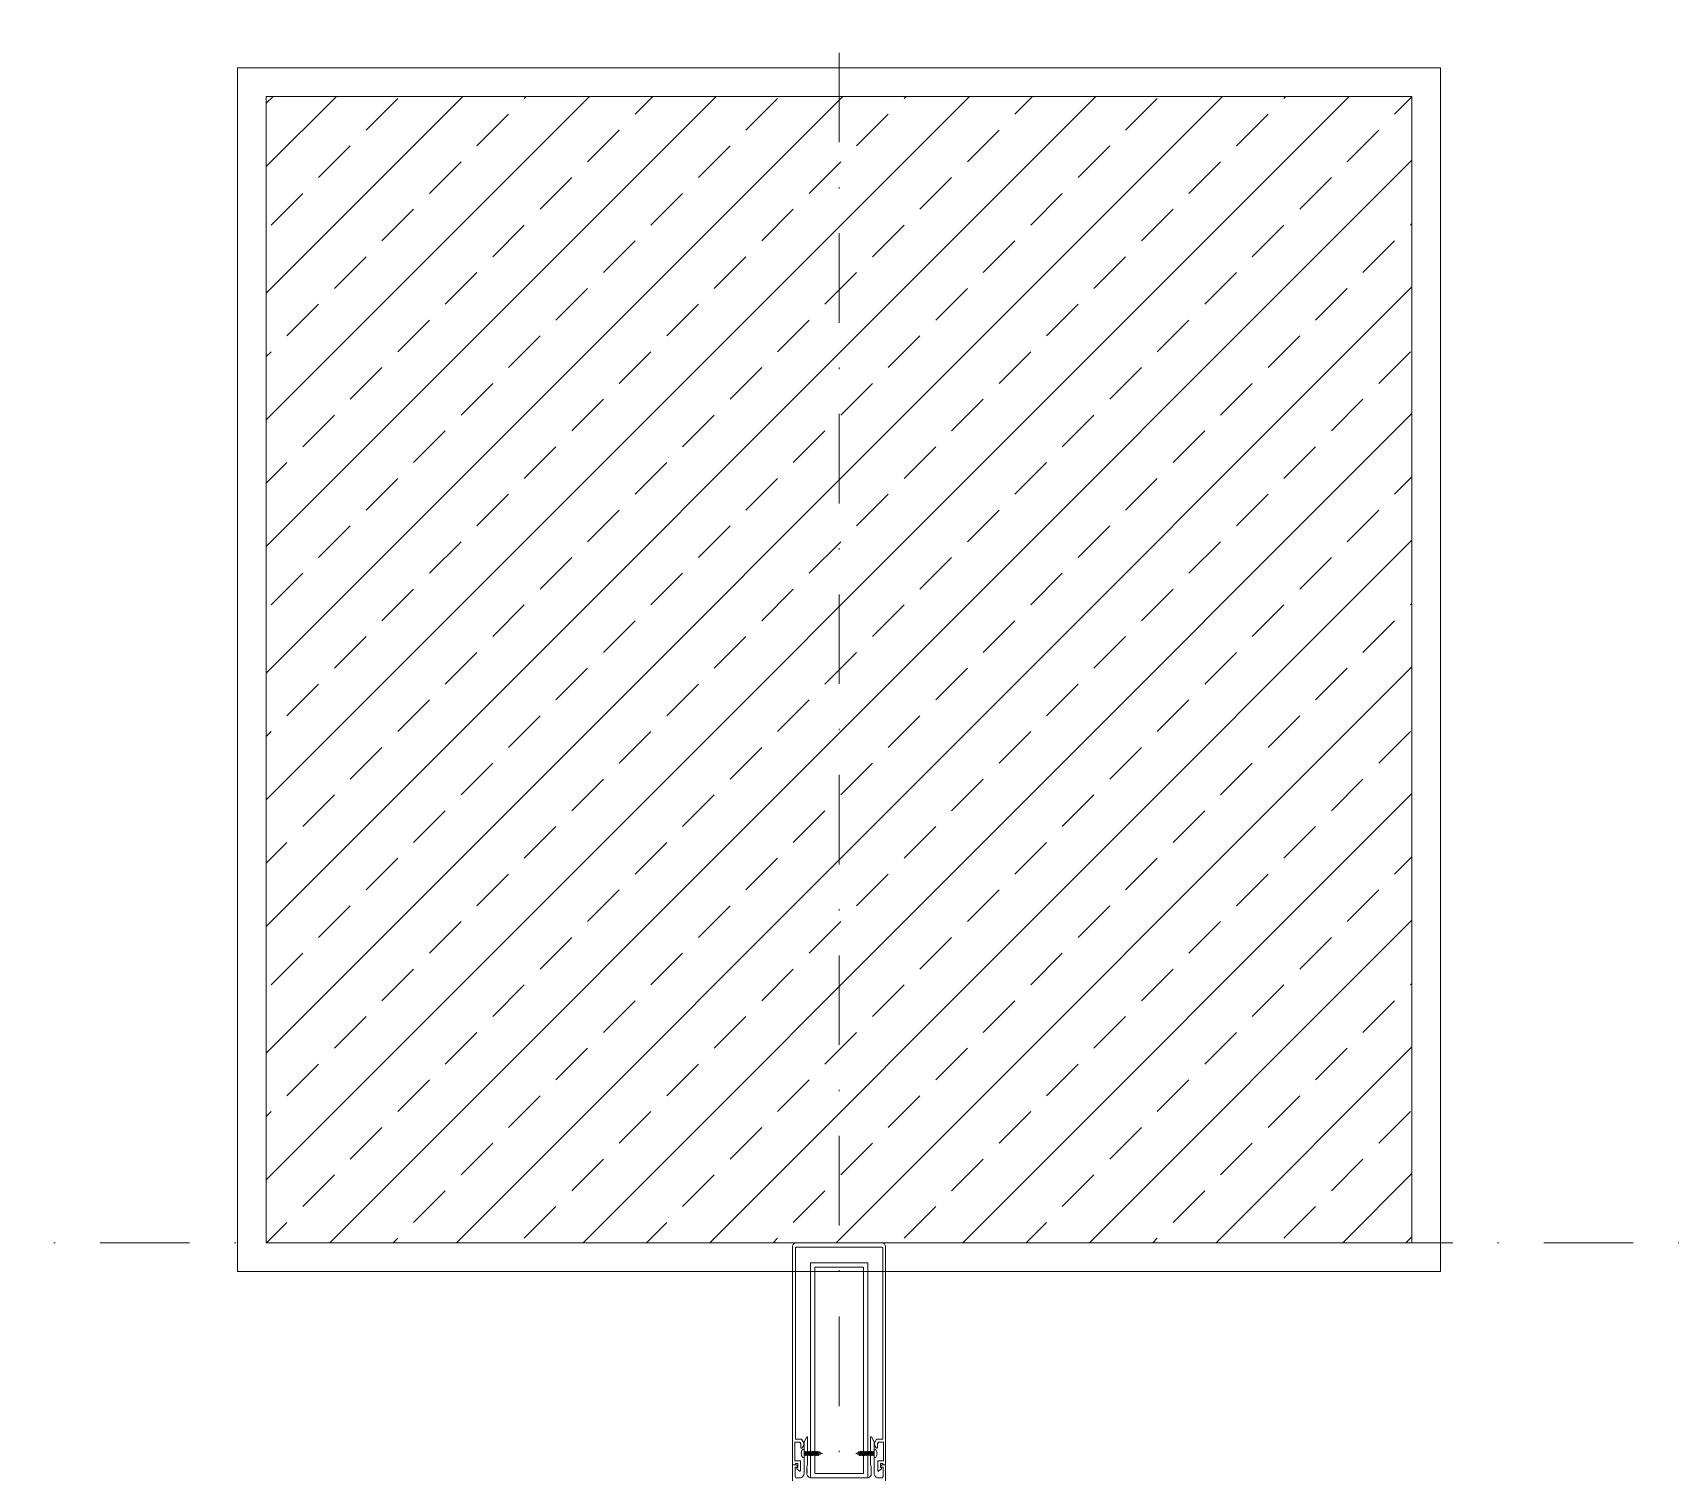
# Model space of a CAD drawing. Extents: x -1701 to 23780, y -363 to 7742.
# Drawn here: x 8511.2 to 8625.5, y 328.5 to 429.4 of the extents above; entities that cross this region are included whole.
import ezdxf

# ---------------------------------------------------------------- set-up
doc = ezdxf.new("R2010")
doc.units = 0
doc.header["$LTSCALE"] = 25
doc.header["$MEASUREMENT"] = 0
doc.linetypes.add('Audi$0$DASHDOT2', pattern=[0.5, 0.25, -0.125, 0, -0.125])
doc.layers.get('0').update_dxf_attribs({"color": 9, "lineweight": 9})
for name, color, linetype, lineweight in [('Audi$0$01', 8, 'Continuous', 9), ('Audi$0$09W', 8, 'Continuous', 9), ('Audi$0$10', 8, 'Continuous', 9), ('Audi$0$14', 8, 'Continuous', 9), ('Audi$0$24', 8, 'Audi$0$DASHDOT2', 9)]:
    doc.layers.add(name, color=color, linetype=linetype, lineweight=lineweight)

# ---------------------------------------------------------------- blocks, each defined once
blk = doc.blocks.new('Audi$0$p-kolon_80x80')
at = {"layer": 'Audi$0$09W'}
h = blk.add_hatch(dxfattribs=at)
h.set_pattern_fill('ANSI33', color=256, scale=25, style=0)
h.set_pattern_definition([(45, (-1222.5, -385), (-4.419417, 4.419417), []), (45, (-1218.0806, -385), (-4.419417, 4.419417), [3.125, -1.5625])])
h.paths.add_polyline_path([(-40, -40), (40, -40), (40, 40), (-40, 40)])
blk.add_lwpolyline([(-40, -40), (40, -40), (40, 40), (-40, 40)], close=True)
blk = doc.blocks.new('*U4857')
at = {"layer": 'Audi$0$10'}
for p, q in [((-2.56, -14.43), (-2.45, -14.43)), ((-2.45, -14.98), (-2.45, -14.43)), ((-2.4, -14.85), (-2.45, -14.56)), ((-2.44, -14.56), (-2.45, -14.56)), ((-2.45, -14.69), (-2.42, -14.82)), ((-2.42, -14.82), (-2.45, -14.82)), ((-2.44, -14.56), (-2.39, -14.85)), ((-2.42, -14.59), (-2.44, -14.56)), ((-2.37, -14.59), (-2.42, -14.59)), ((-2.37, -14.82), (-2.42, -14.59)), ((-2.42, -14.82), (-2.4, -14.85)), ((-2.42, -14.82), (-2.4, -14.85)), ((-2.4, -14.85), (-2.39, -14.85)), ((-2.39, -14.85), (-2.37, -14.82)), ((-2.35, -14.56), (-2.37, -14.59)), ((-2.37, -14.59), (-2.33, -14.82)), ((-2.33, -14.82), (-2.37, -14.82)), ((-2.33, -14.59), (-2.35, -14.56)), ((-2.35, -14.56), (-2.35, -14.56)), ((-2.31, -14.85), (-2.35, -14.56)), ((-2.35, -14.56), (-2.3, -14.85)), ((-2.28, -14.59), (-2.33, -14.59)), ((-2.28, -14.82), (-2.33, -14.59)), ((-2.33, -14.82), (-2.31, -14.85)), ((-2.33, -14.82), (-2.31, -14.85)), ((-2.31, -14.85), (-2.3, -14.85)), ((-2.3, -14.85), (-2.28, -14.82)), ((-2.26, -14.56), (-2.28, -14.59)), ((-2.28, -14.59), (-2.23, -14.82)), ((-2.28, -14.82), (-2.23, -14.82)), ((-2.25, -14.56), (-2.26, -14.56)), ((-2.21, -14.85), (-2.26, -14.56)), ((-2.23, -14.59), (-2.25, -14.56)), ((-2.25, -14.56), (-2.2, -14.85)), ((-2.18, -14.82), (-2.23, -14.59)), ((-2.18, -14.59), (-2.23, -14.59)), ((-2.23, -14.82), (-2.21, -14.85)), ((-2.23, -14.82), (-2.21, -14.85)), ((-2.04, -14.82), (-2.23, -14.82)), ((-2.21, -14.85), (-2.2, -14.85)), ((-2.2, -14.85), (-2.18, -14.82)), ((-2.16, -14.56), (-2.18, -14.59)), ((-2.18, -14.59), (-1.99, -14.59)), ((-2.18, -14.59), (-2.13, -14.82)), ((-2.18, -14.82), (-2.13, -14.82)), ((-2.18, -14.82), (-2.13, -14.82)), ((-2.15, -14.56), (-2.16, -14.56)), ((-2.11, -14.85), (-2.16, -14.56)), ((-2.13, -14.59), (-2.15, -14.56)), ((-2.15, -14.56), (-2.11, -14.85)), ((-2.09, -14.82), (-2.13, -14.59)), ((-2.09, -14.59), (-2.13, -14.59)), ((-2.13, -14.82), (-2.11, -14.85)), ((-2.13, -14.82), (-2.11, -14.85)), ((-2.11, -14.85), (-2.09, -14.82)), ((-2.11, -14.85), (-2.11, -14.85)), ((-2.07, -14.56), (-2.09, -14.59)), ((-2.09, -14.59), (-2.04, -14.82)), ((-2.09, -14.82), (-2.04, -14.82)), ((-2.09, -14.82), (-2.04, -14.82)), ((-2.06, -14.56), (-2.07, -14.56)), ((-2.02, -14.85), (-2.07, -14.56)), ((-2.04, -14.59), (-2.06, -14.56)), ((-2.06, -14.56), (-2.01, -14.85)), ((-1.99, -14.82), (-2.04, -14.59)), ((-2.04, -14.82), (-2.02, -14.85)), ((-2.04, -14.82), (-2.02, -14.85)), ((-2.02, -14.85), (-2.01, -14.85)), ((-2.01, -14.85), (-1.99, -14.82)), ((-1.97, -14.56), (-1.99, -14.59)), ((-1.99, -14.59), (-1.94, -14.82)), ((-1.99, -14.82), (-1.94, -14.82)), ((-1.99, -14.82), (-1.94, -14.82)), ((-1.97, -14.56), (-1.96, -14.56)), ((-1.92, -14.85), (-1.97, -14.56)), ((-1.94, -14.59), (-1.96, -14.56)), ((-1.96, -14.56), (-1.91, -14.85)), ((-1.89, -14.59), (-1.94, -14.59)), ((-1.89, -14.82), (-1.94, -14.59)), ((-1.94, -14.82), (-1.92, -14.85)), ((-1.94, -14.82), (-1.92, -14.85)), ((-1.92, -14.85), (-1.91, -14.85)), ((-1.91, -14.85), (-1.89, -14.82)), ((-1.87, -14.56), (-1.89, -14.59)), ((-1.89, -14.59), (-1.84, -14.82)), ((-1.89, -14.82), (-1.84, -14.82)), ((-1.82, -14.85), (-1.87, -14.56)), ((-1.86, -14.56), (-1.87, -14.56)), ((-1.86, -14.56), (-1.82, -14.85)), ((-1.84, -14.59), (-1.86, -14.56)), ((-1.8, -14.82), (-1.84, -14.59)), ((-1.8, -14.59), (-1.84, -14.59)), ((-1.84, -14.82), (-1.82, -14.85)), ((-1.84, -14.82), (-1.82, -14.85)), ((-1.82, -14.85), (-1.8, -14.82)), ((-1.82, -14.85), (-1.82, -14.85)), ((-1.78, -14.56), (-1.8, -14.59)), ((-1.8, -14.59), (-1.75, -14.82)), ((-1.75, -14.82), (-1.8, -14.82)), ((-1.78, -14.56), (-1.77, -14.56)), ((-1.73, -14.85), (-1.78, -14.56)), ((-1.75, -14.59), (-1.77, -14.56)), ((-1.77, -14.56), (-1.72, -14.85)), ((-1.75, -14.59), (-1.7, -14.59)), ((-1.7, -14.82), (-1.75, -14.59)), ((-1.75, -14.82), (-1.73, -14.85)), ((-1.75, -14.82), (-1.73, -14.85)), ((-1.73, -14.85), (-1.72, -14.85)), ((-1.72, -14.85), (-1.7, -14.82)), ((-1.68, -14.56), (-1.7, -14.59)), ((-1.7, -14.59), (-1.65, -14.82)), ((-1.7, -14.82), (-1.65, -14.82)), ((-1.63, -14.85), (-1.68, -14.56)), ((-1.68, -14.56), (-1.67, -14.56)), ((-1.67, -14.56), (-1.62, -14.85)), ((-1.65, -14.59), (-1.67, -14.56)), ((-1.6, -14.82), (-1.65, -14.59)), ((-1.6, -14.59), (-1.65, -14.59)), ((-1.65, -14.82), (-1.63, -14.85)), ((-1.65, -14.82), (-1.63, -14.85)), ((-1.63, -14.85), (-1.62, -14.85)), ((-1.62, -14.85), (-1.6, -14.82)), ((-1.58, -14.56), (-1.6, -14.59)), ((-1.6, -14.59), (-1.55, -14.82)), ((-1.6, -14.82), (-1.55, -14.82)), ((-1.53, -14.85), (-1.58, -14.56)), ((-1.58, -14.56), (-1.57, -14.56)), ((-1.57, -14.56), (-1.53, -14.85)), ((-1.55, -14.59), (-1.57, -14.56)), ((-1.51, -14.82), (-1.55, -14.59)), ((-1.51, -14.59), (-1.55, -14.59)), ((-1.55, -14.82), (-1.53, -14.85)), ((-1.55, -14.82), (-1.53, -14.85)), ((-1.53, -14.85), (-1.51, -14.82)), ((-1.53, -14.85), (-1.53, -14.85)), ((-1.49, -14.56), (-1.51, -14.59)), ((-1.51, -14.82), (-1.46, -14.82)), ((-1.44, -14.85), (-1.49, -14.56)), ((-1.48, -14.56), (-1.49, -14.56)), ((-1.48, -14.56), (-1.43, -14.85)), ((-1.46, -14.59), (-1.48, -14.56)), ((-1.41, -14.82), (-1.46, -14.59)), ((-1.44, -14.59), (-1.46, -14.59)), ((-1.46, -14.82), (-1.44, -14.85)), ((-1.4, -14.61), (-1.44, -14.59)), ((-1.44, -14.85), (-1.43, -14.85)), ((-1.43, -14.85), (-1.41, -14.82)), ((-1.41, -14.81), (-1.18, -14.72)), ((-1.41, -14.82), (-1.41, -14.81)), ((-1.39, -14.59), (-1.4, -14.61)), ((-1.4, -14.61), (-1.31, -14.77)), ((-1.37, -14.66), (-1.39, -14.59)), ((-1.38, -14.59), (-1.39, -14.59)), ((-1.36, -14.62), (-1.38, -14.59)), ((-1.38, -14.59), (-1.36, -14.68)), ((-1.36, -14.68), (-1.37, -14.66)), ((-1.31, -14.77), (-1.36, -14.62)), ((-1.18, -14.7), (-1.36, -14.62)), ((-1.17, -14.71), (-1.18, -14.7)), ((-1.18, -14.72), (-1.17, -14.71)), ((1.17, -14.71), (1.18, -14.7)), ((1.18, -14.72), (1.17, -14.71)), ((1.18, -14.7), (1.36, -14.62)), ((1.41, -14.81), (1.18, -14.72)), ((1.4, -14.61), (1.31, -14.77)), ((1.31, -14.77), (1.36, -14.62)), ((1.36, -14.62), (1.38, -14.59)), ((1.38, -14.59), (1.36, -14.68)), ((1.36, -14.68), (1.37, -14.66)), ((1.37, -14.66), (1.39, -14.59)), ((1.38, -14.59), (1.39, -14.59)), ((1.39, -14.59), (1.4, -14.61)), ((1.4, -14.61), (1.44, -14.59)), ((1.41, -14.82), (1.46, -14.59)), ((1.41, -14.82), (1.41, -14.81)), ((1.43, -14.85), (1.41, -14.82)), ((1.48, -14.56), (1.43, -14.85)), ((1.44, -14.85), (1.43, -14.85)), ((1.44, -14.85), (1.49, -14.56)), ((1.44, -14.59), (1.46, -14.59)), ((1.46, -14.82), (1.44, -14.85)), ((1.46, -14.59), (1.48, -14.56)), ((1.51, -14.82), (1.46, -14.82)), ((1.48, -14.56), (1.49, -14.56)), ((1.49, -14.56), (1.51, -14.59)), ((1.51, -14.82), (1.55, -14.59)), ((1.51, -14.59), (1.55, -14.59)), ((1.53, -14.85), (1.51, -14.82)), ((1.53, -14.85), (1.58, -14.56)), ((1.57, -14.56), (1.53, -14.85)), ((1.55, -14.82), (1.53, -14.85)), ((1.55, -14.82), (1.53, -14.85)), ((1.53, -14.85), (1.53, -14.85)), ((1.55, -14.59), (1.57, -14.56)), ((1.6, -14.59), (1.55, -14.82)), ((1.6, -14.82), (1.55, -14.82)), ((1.58, -14.56), (1.57, -14.56)), ((1.58, -14.56), (1.6, -14.59)), ((1.6, -14.82), (1.65, -14.59)), ((1.6, -14.59), (1.65, -14.59)), ((1.62, -14.85), (1.6, -14.82)), ((1.67, -14.56), (1.62, -14.85)), ((1.63, -14.85), (1.62, -14.85)), ((1.63, -14.85), (1.68, -14.56)), ((1.65, -14.82), (1.63, -14.85)), ((1.65, -14.82), (1.63, -14.85)), ((1.65, -14.59), (1.67, -14.56)), ((1.7, -14.59), (1.65, -14.82)), ((1.7, -14.82), (1.65, -14.82)), ((1.68, -14.56), (1.67, -14.56)), ((1.68, -14.56), (1.7, -14.59)), ((1.75, -14.59), (1.7, -14.59)), ((1.7, -14.82), (1.75, -14.59)), ((1.72, -14.85), (1.7, -14.82)), ((1.77, -14.56), (1.72, -14.85)), ((1.73, -14.85), (1.72, -14.85)), ((1.73, -14.85), (1.78, -14.56)), ((1.75, -14.82), (1.73, -14.85)), ((1.75, -14.82), (1.73, -14.85)), ((1.75, -14.59), (1.77, -14.56)), ((1.8, -14.59), (1.75, -14.82)), ((1.75, -14.82), (1.8, -14.82)), ((1.78, -14.56), (1.77, -14.56)), ((1.78, -14.56), (1.8, -14.59)), ((1.8, -14.82), (1.84, -14.59)), ((1.8, -14.59), (1.84, -14.59)), ((1.82, -14.85), (1.8, -14.82)), ((1.82, -14.85), (1.87, -14.56)), ((1.86, -14.56), (1.82, -14.85)), ((1.84, -14.82), (1.82, -14.85)), ((1.84, -14.82), (1.82, -14.85)), ((1.82, -14.85), (1.82, -14.85)), ((1.84, -14.59), (1.86, -14.56)), ((1.89, -14.59), (1.84, -14.82)), ((1.89, -14.82), (1.84, -14.82)), ((1.86, -14.56), (1.87, -14.56)), ((1.87, -14.56), (1.89, -14.59)), ((1.89, -14.59), (1.94, -14.59)), ((1.89, -14.82), (1.94, -14.59)), ((1.91, -14.85), (1.89, -14.82)), ((1.96, -14.56), (1.91, -14.85)), ((1.92, -14.85), (1.91, -14.85)), ((1.92, -14.85), (1.97, -14.56)), ((1.94, -14.82), (1.92, -14.85)), ((1.94, -14.82), (1.92, -14.85)), ((1.94, -14.59), (1.96, -14.56)), ((1.99, -14.59), (1.94, -14.82)), ((1.99, -14.82), (1.94, -14.82)), ((1.99, -14.82), (1.94, -14.82)), ((1.97, -14.56), (1.96, -14.56)), ((1.97, -14.56), (1.99, -14.59)), ((2.18, -14.59), (1.99, -14.59)), ((1.99, -14.82), (2.04, -14.59)), ((2.01, -14.85), (1.99, -14.82)), ((2.06, -14.56), (2.01, -14.85)), ((2.02, -14.85), (2.01, -14.85)), ((2.02, -14.85), (2.07, -14.56)), ((2.04, -14.82), (2.02, -14.85)), ((2.04, -14.82), (2.02, -14.85)), ((2.04, -14.59), (2.06, -14.56)), ((2.09, -14.59), (2.04, -14.82)), ((2.04, -14.82), (2.23, -14.82)), ((2.09, -14.82), (2.04, -14.82)), ((2.09, -14.82), (2.04, -14.82)), ((2.06, -14.56), (2.07, -14.56)), ((2.07, -14.56), (2.09, -14.59)), ((2.09, -14.82), (2.13, -14.59)), ((2.09, -14.59), (2.13, -14.59)), ((2.11, -14.85), (2.09, -14.82)), ((2.15, -14.56), (2.11, -14.85)), ((2.11, -14.85), (2.16, -14.56)), ((2.13, -14.82), (2.11, -14.85)), ((2.13, -14.82), (2.11, -14.85)), ((2.11, -14.85), (2.11, -14.85)), ((2.13, -14.59), (2.15, -14.56)), ((2.18, -14.59), (2.13, -14.82)), ((2.18, -14.82), (2.13, -14.82)), ((2.18, -14.82), (2.13, -14.82)), ((2.15, -14.56), (2.16, -14.56)), ((2.16, -14.56), (2.18, -14.59)), ((2.18, -14.82), (2.23, -14.59)), ((2.18, -14.59), (2.23, -14.59)), ((2.2, -14.85), (2.18, -14.82)), ((2.25, -14.56), (2.2, -14.85)), ((2.21, -14.85), (2.2, -14.85)), ((2.21, -14.85), (2.26, -14.56)), ((2.23, -14.82), (2.21, -14.85)), ((2.23, -14.82), (2.21, -14.85)), ((2.23, -14.59), (2.25, -14.56)), ((2.28, -14.59), (2.23, -14.82)), ((2.28, -14.82), (2.23, -14.82)), ((2.25, -14.56), (2.26, -14.56)), ((2.26, -14.56), (2.28, -14.59)), ((2.28, -14.59), (2.33, -14.59)), ((2.28, -14.82), (2.33, -14.59)), ((2.3, -14.85), (2.28, -14.82)), ((2.35, -14.56), (2.3, -14.85)), ((2.31, -14.85), (2.3, -14.85)), ((2.31, -14.85), (2.35, -14.56)), ((2.33, -14.82), (2.31, -14.85)), ((2.33, -14.82), (2.31, -14.85)), ((2.33, -14.59), (2.35, -14.56)), ((2.37, -14.59), (2.33, -14.82)), ((2.33, -14.82), (2.37, -14.82)), ((2.35, -14.56), (2.35, -14.56)), ((2.35, -14.56), (2.37, -14.59)), ((2.37, -14.59), (2.42, -14.59)), ((2.37, -14.82), (2.42, -14.59)), ((2.39, -14.85), (2.37, -14.82)), ((2.44, -14.56), (2.39, -14.85)), ((2.4, -14.85), (2.39, -14.85)), ((2.4, -14.85), (2.45, -14.56)), ((2.42, -14.82), (2.4, -14.85)), ((2.42, -14.82), (2.4, -14.85)), ((2.42, -14.59), (2.44, -14.56)), ((2.45, -14.69), (2.42, -14.82)), ((2.42, -14.82), (2.45, -14.82)), ((2.44, -14.56), (2.45, -14.56)), ((2.56, -14.43), (2.45, -14.43)), ((2.45, -14.98), (2.45, -14.43)), ((-2.56, -14.98), (-2.45, -14.98)), ((2.56, -14.98), (2.45, -14.98))]:
    blk.add_line(p, q, dxfattribs=at)
blk.add_lwpolyline([(-2.7, -15.89), (-2.7, -15.26, 0.414214), (-2.75, -15.21), (-3.1, -15.21), (-3.1, -13.91), (-2.74, -13.91), (-2.67, -14.03), (-2.67, -14.3, 0.414214), (-2.64, -14.33), (-2.6, -14.33, 0.267949), (-2.58, -14.31), (-2.47, -14.13, 0.131652), (-2.47, -14.12), (-2.47, -13.99, 0.131652), (-2.47, -13.97), (-2.62, -13.72, 0.267949), (-2.64, -13.71), (-3.05, -13.71), (-3.05, -0.4, -0.414214), (-2.95, -0.3), (2.95, -0.3), (2.95, -0.3, -0.414214), (3.05, -0.4), (3.05, -13.71), (2.64, -13.71, 0.267949), (2.62, -13.72), (2.47, -13.97, 0.131652), (2.47, -13.99), (2.47, -14.12, 0.131652), (2.47, -14.13), (2.58, -14.31, 0.267949), (2.6, -14.33), (2.64, -14.33, 0.414214), (2.67, -14.3), (2.67, -14.03), (2.74, -13.91), (3.1, -13.91), (3.1, -15.21), (2.75, -15.21, 0.414214), (2.7, -15.26), (2.7, -15.89, 0.650971), (2.78, -15.92), (2.95, -15.77, 0.508142), (2.95, -15.72), (2.88, -15.69), (2.88, -15.41), (3.05, -15.41, 0.432363), (3.15, -15.5), (3.22, -15.5, 0.477393), (3.25, -15.48), (3.25, -0.3, 0.414214), (2.95, 0), (2.95, 0), (-2.95, 0, 0.414214), (-3.25, -0.3), (-3.25, -15.48, 0.470043), (-3.22, -15.51), (-3.15, -15.51, 0.430327), (-3.05, -15.41), (-2.88, -15.41), (-2.88, -15.69), (-2.95, -15.72, 0.508142), (-2.95, -15.77), (-2.78, -15.92, 0.650971)], format="xyb", close=True, dxfattribs=at)
for points in [[(-2, -1.41), (2, -1.41), (2, -16.41), (-2, -16.41)], [(-1.7, -1.71), (1.7, -1.71), (1.7, -16.11), (-1.7, -16.11)]]:
    blk.add_lwpolyline(points, close=True, dxfattribs=at)
blk.add_lwpolyline([(-3.25, -16.61), (-3.25, -15.54, -0.414214), (-3.22, -15.51), (-3, -15.51, -0.414214), (-2.9, -15.61), (-2.9, -15.63, -0.414214), (-2.93, -15.66), (-3.07, -15.66), (-3.07, -16.31, 0.414214), (-2.97, -16.41), (-2.75, -16.41, 0.414214), (-2.45, -16.11), (-2.45, -14.74), (-2.42, -14.71), (-2.45, -14.68), (-2.45, -13.89), (-2.26, -13.55, -0.767327), (-2.2, -13.57), (-2.2, -15.5), (-2.25, -15.61), (-2.25, -15.73), (-2.22, -15.75), (-2.25, -15.76), (-2.25, -15.83, -1), (-2.25, -15.89), (-2.25, -15.97, -1), (-2.25, -16.03), (-2.25, -16.11, 0.414214), (-1.95, -16.41), (0, -16.41), (1.95, -16.41, 0.414214), (2.25, -16.11), (2.25, -15.61), (2.2, -15.5), (2.2, -13.57, -0.767327), (2.26, -13.55), (2.45, -13.89), (2.45, -14.68), (2.42, -14.71), (2.45, -14.74), (2.45, -16.11, 0.414214), (2.75, -16.41), (2.97, -16.41, 0.414214), (3.07, -16.31), (3.07, -15.66), (2.93, -15.66, -0.414214), (2.9, -15.63), (2.9, -15.61, -0.414214), (3, -15.51), (3.22, -15.51, -0.414214), (3.25, -15.54), (3.25, -16.61)], format="xyb", dxfattribs=at)
for points in [[(-2.65, -14.67), (-2.63, -14.7), (-2.63, -14.71), (-2.65, -14.74)], [(-1.51, -14.59), (-1.46, -14.82)], [(1.51, -14.59), (1.46, -14.82)], [(2.65, -14.67), (2.63, -14.7), (2.63, -14.71), (2.65, -14.74)]]:
    blk.add_lwpolyline(points, dxfattribs=at)
for centre, start, end in [((-2.13, -14.73), 144.7573, 172.4905), ((-2.13, -14.68), 187.5095, 215.2427), ((2.13, -14.73), 7.5095, 35.2427), ((2.13, -14.68), 324.7573, 352.4905)]:
    blk.add_arc(centre, 0.521, start, end, dxfattribs=at)
blk = doc.blocks.new('Audi')
at = {"layer": 'Audi$0$14'}
blk.add_lwpolyline([(8609.5, 343), (8525.5, 343), (8525.5, 427), (8609.5, 427)], close=True, dxfattribs=at)
at = {"layer": 'Audi$0$24'}
for points in [[(8567.5, 195), (8567.5, 4035)], [(6827.5, 345), (11027.5, 345)]]:
    blk.add_lwpolyline(points, dxfattribs=at)
at = {"layer": 'Audi$0$01'}
blk.add_blockref('Audi$0$p-kolon_80x80', (8567.5, 385), dxfattribs=at)
at = {"layer": 'Audi$0$10'}
blk.add_blockref('*U4857', (8567.5, 345), dxfattribs=at)

msp = doc.modelspace()

# ---------------------------------------------------------------- block references
at = {"color": 6}
msp.add_blockref('Audi', (0, 0), dxfattribs=at)

doc.saveas('drawing.dxf')
